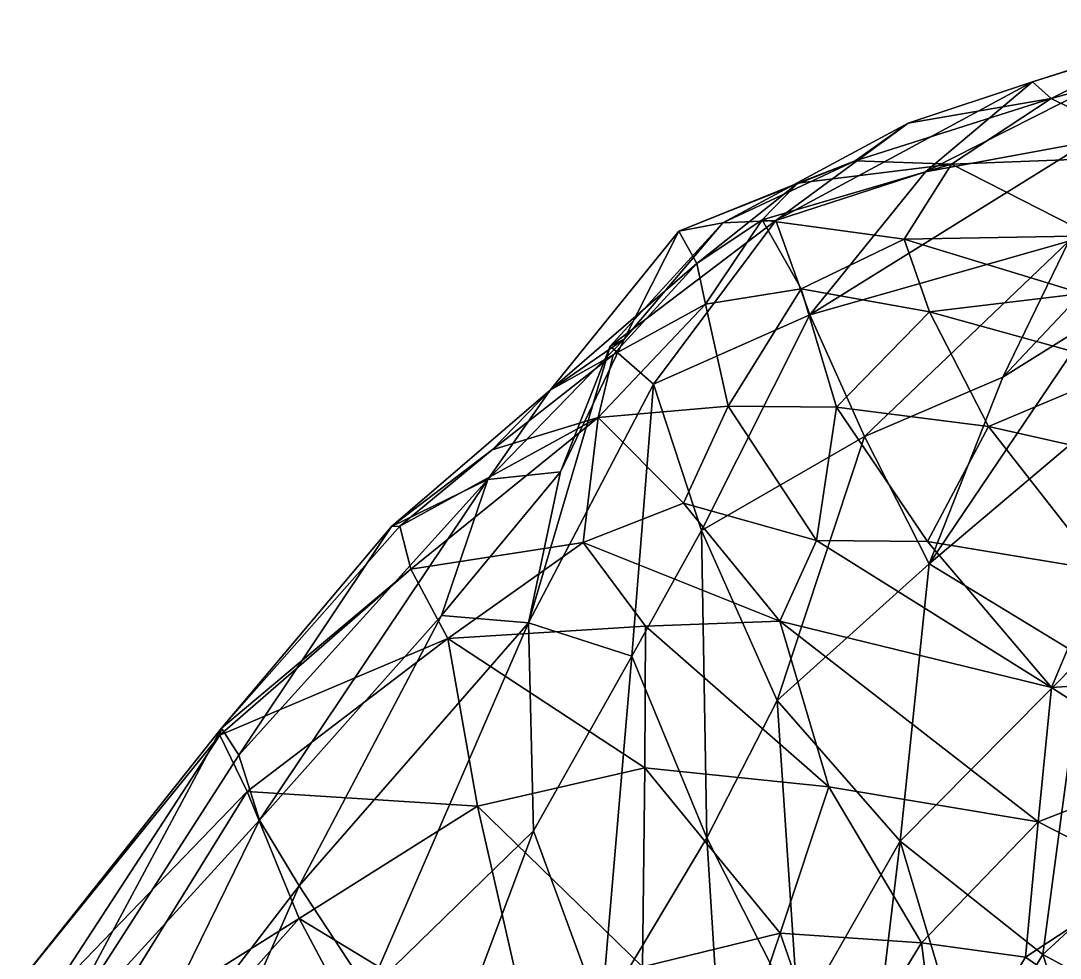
# Model space of a CAD drawing. Extents: x -0.45 to 0.39, y -1.3 to 2.18.
# Drawn here: x -0.403 to -0.3097, y -0.3386 to -0.2544 of the extents above; entities that cross this region are included whole.
import ezdxf

# ---------------------------------------------------------------- set-up
doc = ezdxf.new("R2010")
doc.units = 0

msp = doc.modelspace()

# ---------------------------------------------------------------- linework, layer by layer
for points in [[(-0.321761, -0.267943, 0.315331), (-0.307145, -0.265256, 0.329014), (-0.294971, -0.254379, 0.326499)], [(-0.312166, -0.259866, 0.310143), (-0.321761, -0.267943, 0.315331), (-0.294971, -0.254379, 0.326499)], [(-0.312166, -0.259866, 0.310143), (-0.294971, -0.254379, 0.326499), (-0.299551, -0.255899, 0.311787)], [(-0.299551, -0.255899, 0.311787), (-0.310462, -0.261354, 0.297345), (-0.312166, -0.259866, 0.310143)], [(-0.310462, -0.261354, 0.297345), (-0.299551, -0.255899, 0.311787), (-0.290703, -0.255933, 0.308282)], [(-0.299992, -0.26651, 0.289365), (-0.310462, -0.261354, 0.297345), (-0.290703, -0.255933, 0.308282)], [(-0.32332, -0.263579, 0.297731), (-0.335203, -0.272326, 0.302453), (-0.312166, -0.259866, 0.310143)], [(-0.335203, -0.272326, 0.302453), (-0.321761, -0.267943, 0.315331), (-0.312166, -0.259866, 0.310143)], [(-0.32332, -0.263579, 0.297731), (-0.312166, -0.259866, 0.310143), (-0.310462, -0.261354, 0.297345)], [(-0.328087, -0.266967, 0.288209), (-0.32332, -0.263579, 0.297731), (-0.310462, -0.261354, 0.297345)], [(-0.319442, -0.267256, 0.281312), (-0.328087, -0.266967, 0.288209), (-0.310462, -0.261354, 0.297345)], [(-0.319442, -0.267256, 0.281312), (-0.310462, -0.261354, 0.297345), (-0.299992, -0.26651, 0.289365)], [(-0.339986, -0.272546, 0.291751), (-0.335203, -0.272326, 0.302453), (-0.32332, -0.263579, 0.297731)], [(-0.328087, -0.266967, 0.288209), (-0.339986, -0.272546, 0.291751), (-0.32332, -0.263579, 0.297731)], [(-0.332157, -0.280805, 0.317218), (-0.308873, -0.274168, 0.342251), (-0.307145, -0.265256, 0.329014)], [(-0.321761, -0.267943, 0.315331), (-0.332157, -0.280805, 0.317218), (-0.307145, -0.265256, 0.329014)], [(-0.333236, -0.268979, 0.278903), (-0.343936, -0.273291, 0.282393), (-0.328087, -0.266967, 0.288209)], [(-0.343936, -0.273291, 0.282393), (-0.339986, -0.272546, 0.291751), (-0.328087, -0.266967, 0.288209)], [(-0.333236, -0.268979, 0.278903), (-0.328087, -0.266967, 0.288209), (-0.319442, -0.267256, 0.281312)], [(-0.306776, -0.273702, 0.274128), (-0.319442, -0.267256, 0.281312), (-0.299992, -0.26651, 0.289365)], [(-0.336426, -0.27227, 0.270646), (-0.333236, -0.268979, 0.278903), (-0.319442, -0.267256, 0.281312)], [(-0.323692, -0.274004, 0.267993), (-0.336426, -0.27227, 0.270646), (-0.319442, -0.267256, 0.281312)], [(-0.321761, -0.267943, 0.315331), (-0.335203, -0.272326, 0.302453), (-0.332157, -0.280805, 0.317218)], [(-0.323692, -0.274004, 0.267993), (-0.319442, -0.267256, 0.281312), (-0.306776, -0.273702, 0.274128)], [(-0.31483, -0.286394, 0.348897), (-0.30668, -0.281302, 0.361309), (-0.297141, -0.267664, 0.359113)], [(-0.308873, -0.274168, 0.342251), (-0.31483, -0.286394, 0.348897), (-0.297141, -0.267664, 0.359113)], [(-0.342321, -0.276188, 0.272944), (-0.343936, -0.273291, 0.282393), (-0.333236, -0.268979, 0.278903)], [(-0.336426, -0.27227, 0.270646), (-0.342321, -0.276188, 0.272944), (-0.333236, -0.268979, 0.278903)], [(-0.350101, -0.283618, 0.29514), (-0.346208, -0.287031, 0.303413), (-0.335203, -0.272326, 0.302453)], [(-0.339986, -0.272546, 0.291751), (-0.350101, -0.283618, 0.29514), (-0.335203, -0.272326, 0.302453)], [(-0.348836, -0.282993, 0.28608), (-0.350101, -0.283618, 0.29514), (-0.339986, -0.272546, 0.291751)], [(-0.343936, -0.273291, 0.282393), (-0.348836, -0.282993, 0.28608), (-0.339986, -0.272546, 0.291751)], [(-0.346208, -0.287031, 0.303413), (-0.332157, -0.280805, 0.317218), (-0.335203, -0.272326, 0.302453)], [(-0.341534, -0.279849, 0.264334), (-0.342321, -0.276188, 0.272944), (-0.336426, -0.27227, 0.270646)], [(-0.332932, -0.278456, 0.2624), (-0.341534, -0.279849, 0.264334), (-0.336426, -0.27227, 0.270646)], [(-0.332932, -0.278456, 0.2624), (-0.336426, -0.27227, 0.270646), (-0.323692, -0.274004, 0.267993)], [(-0.355477, -0.287579, 0.269303), (-0.348836, -0.282993, 0.28608), (-0.343936, -0.273291, 0.282393)], [(-0.342321, -0.276188, 0.272944), (-0.355477, -0.287579, 0.269303), (-0.343936, -0.273291, 0.282393)], [(-0.321403, -0.280529, 0.260087), (-0.332932, -0.278456, 0.2624), (-0.323692, -0.274004, 0.267993)], [(-0.308873, -0.274168, 0.342251), (-0.332157, -0.280805, 0.317218), (-0.327251, -0.291743, 0.332722)], [(-0.327251, -0.291743, 0.332722), (-0.31483, -0.286394, 0.348897), (-0.308873, -0.274168, 0.342251)], [(-0.307691, -0.278881, 0.264614), (-0.323692, -0.274004, 0.267993), (-0.306776, -0.273702, 0.274128)], [(-0.321403, -0.280529, 0.260087), (-0.323692, -0.274004, 0.267993), (-0.307691, -0.278881, 0.264614)], [(-0.349818, -0.284403, 0.265021), (-0.355477, -0.287579, 0.269303), (-0.342321, -0.276188, 0.272944)], [(-0.341534, -0.279849, 0.264334), (-0.349818, -0.284403, 0.265021), (-0.342321, -0.276188, 0.272944)], [(-0.341534, -0.279849, 0.264334), (-0.332932, -0.278456, 0.2624), (-0.339494, -0.288993, 0.252507)], [(-0.332932, -0.278456, 0.2624), (-0.329747, -0.289093, 0.252166), (-0.339494, -0.288993, 0.252507)], [(-0.332932, -0.278456, 0.2624), (-0.321403, -0.280529, 0.260087), (-0.329747, -0.289093, 0.252166)], [(-0.303429, -0.285503, 0.255892), (-0.321403, -0.280529, 0.260087), (-0.307691, -0.278881, 0.264614)], [(-0.341534, -0.279849, 0.264334), (-0.339494, -0.288993, 0.252507), (-0.351186, -0.290011, 0.250533)], [(-0.349818, -0.284403, 0.265021), (-0.341534, -0.279849, 0.264334), (-0.351186, -0.290011, 0.250533)], [(-0.332157, -0.280805, 0.317218), (-0.346208, -0.287031, 0.303413), (-0.341885, -0.300178, 0.318577)], [(-0.341885, -0.300178, 0.318577), (-0.327251, -0.291743, 0.332722), (-0.332157, -0.280805, 0.317218)], [(-0.321403, -0.280529, 0.260087), (-0.316119, -0.290831, 0.251214), (-0.329747, -0.289093, 0.252166)], [(-0.321403, -0.280529, 0.260087), (-0.303429, -0.285503, 0.255892), (-0.316119, -0.290831, 0.251214)], [(-0.30668, -0.281302, 0.361309), (-0.31483, -0.286394, 0.348897), (-0.321425, -0.303168, 0.347349)], [(-0.321425, -0.303168, 0.347349), (-0.308636, -0.292349, 0.366994), (-0.30668, -0.281302, 0.361309)], [(-0.361072, -0.295604, 0.275376), (-0.35456, -0.294914, 0.289471), (-0.348836, -0.282993, 0.28608)], [(-0.355477, -0.287579, 0.269303), (-0.361072, -0.295604, 0.275376), (-0.348836, -0.282993, 0.28608)], [(-0.35456, -0.294914, 0.289471), (-0.357442, -0.308486, 0.294902), (-0.350101, -0.283618, 0.29514)], [(-0.350101, -0.283618, 0.29514), (-0.357442, -0.308486, 0.294902), (-0.346208, -0.287031, 0.303413)], [(-0.348836, -0.282993, 0.28608), (-0.35456, -0.294914, 0.289471), (-0.350101, -0.283618, 0.29514)], [(-0.349818, -0.284403, 0.265021), (-0.351186, -0.290011, 0.250533), (-0.360682, -0.292934, 0.255596)], [(-0.355477, -0.287579, 0.269303), (-0.349818, -0.284403, 0.265021), (-0.360682, -0.292934, 0.255596)], [(-0.303429, -0.285503, 0.255892), (-0.289914, -0.296721, 0.246397), (-0.316119, -0.290831, 0.251214)], [(-0.31483, -0.286394, 0.348897), (-0.327251, -0.291743, 0.332722), (-0.321425, -0.303168, 0.347349)], [(-0.355477, -0.287579, 0.269303), (-0.360682, -0.292934, 0.255596), (-0.369753, -0.299822, 0.255367)], [(-0.361072, -0.295604, 0.275376), (-0.355477, -0.287579, 0.269303), (-0.369753, -0.299822, 0.255367)], [(-0.357442, -0.308486, 0.294902), (-0.348134, -0.311476, 0.307485), (-0.346208, -0.287031, 0.303413)], [(-0.348134, -0.311476, 0.307485), (-0.341885, -0.300178, 0.318577), (-0.346208, -0.287031, 0.303413)], [(-0.351186, -0.290011, 0.250533), (-0.339494, -0.288993, 0.252507), (-0.343501, -0.29771, 0.242361)], [(-0.339494, -0.288993, 0.252507), (-0.331555, -0.301062, 0.241379), (-0.343501, -0.29771, 0.242361)], [(-0.339494, -0.288993, 0.252507), (-0.329747, -0.289093, 0.252166), (-0.331555, -0.301062, 0.241379)], [(-0.329747, -0.289093, 0.252166), (-0.321583, -0.301168, 0.243488), (-0.331555, -0.301062, 0.241379)], [(-0.329747, -0.289093, 0.252166), (-0.316119, -0.290831, 0.251214), (-0.321583, -0.301168, 0.243488)], [(-0.368987, -0.299776, 0.245097), (-0.351186, -0.290011, 0.250533), (-0.368012, -0.303665, 0.237103)], [(-0.360682, -0.292934, 0.255596), (-0.351186, -0.290011, 0.250533), (-0.368987, -0.299776, 0.245097)], [(-0.351186, -0.290011, 0.250533), (-0.352531, -0.301244, 0.234808), (-0.368012, -0.303665, 0.237103)], [(-0.351186, -0.290011, 0.250533), (-0.343501, -0.29771, 0.242361), (-0.352531, -0.301244, 0.234808)], [(-0.316119, -0.290831, 0.251214), (-0.306001, -0.303735, 0.241657), (-0.321583, -0.301168, 0.243488)], [(-0.316119, -0.290831, 0.251214), (-0.289914, -0.296721, 0.246397), (-0.306001, -0.303735, 0.241657)], [(-0.327251, -0.291743, 0.332722), (-0.341885, -0.300178, 0.318577), (-0.335079, -0.315458, 0.330564)], [(-0.335079, -0.315458, 0.330564), (-0.321425, -0.303168, 0.347349), (-0.327251, -0.291743, 0.332722)], [(-0.369753, -0.299822, 0.255367), (-0.360682, -0.292934, 0.255596), (-0.368987, -0.299776, 0.245097)], [(-0.308636, -0.292349, 0.366994), (-0.321425, -0.303168, 0.347349), (-0.307668, -0.311558, 0.364254)], [(-0.365238, -0.30783, 0.282143), (-0.357442, -0.308486, 0.294902), (-0.35456, -0.294914, 0.289471)], [(-0.361072, -0.295604, 0.275376), (-0.365238, -0.30783, 0.282143), (-0.35456, -0.294914, 0.289471)], [(-0.369753, -0.299822, 0.255367), (-0.383468, -0.320373, 0.256256), (-0.361072, -0.295604, 0.275376)], [(-0.381586, -0.326205, 0.268179), (-0.361072, -0.295604, 0.275376), (-0.383468, -0.320373, 0.256256)], [(-0.361072, -0.295604, 0.275376), (-0.381586, -0.326205, 0.268179), (-0.365238, -0.30783, 0.282143)], [(-0.343501, -0.29771, 0.242361), (-0.334863, -0.30832, 0.230782), (-0.352531, -0.301244, 0.234808)], [(-0.343501, -0.29771, 0.242361), (-0.331555, -0.301062, 0.241379), (-0.334863, -0.30832, 0.230782)], [(-0.385025, -0.317939, 0.242712), (-0.368987, -0.299776, 0.245097), (-0.368012, -0.303665, 0.237103)], [(-0.368987, -0.299776, 0.245097), (-0.385025, -0.317939, 0.242712), (-0.369753, -0.299822, 0.255367)], [(-0.383468, -0.320373, 0.256256), (-0.369753, -0.299822, 0.255367), (-0.385025, -0.317939, 0.242712)], [(-0.341885, -0.300178, 0.318577), (-0.348134, -0.311476, 0.307485), (-0.341416, -0.327777, 0.317721)], [(-0.341416, -0.327777, 0.317721), (-0.335079, -0.315458, 0.330564), (-0.341885, -0.300178, 0.318577)], [(-0.368012, -0.303665, 0.237103), (-0.352531, -0.301244, 0.234808), (-0.364665, -0.30989, 0.230183)], [(-0.352531, -0.301244, 0.234808), (-0.346934, -0.308775, 0.227401), (-0.364665, -0.30989, 0.230183)], [(-0.352531, -0.301244, 0.234808), (-0.334863, -0.30832, 0.230782), (-0.346934, -0.308775, 0.227401)], [(-0.331555, -0.301062, 0.241379), (-0.310451, -0.314283, 0.231357), (-0.334863, -0.30832, 0.230782)], [(-0.321583, -0.301168, 0.243488), (-0.310451, -0.314283, 0.231357), (-0.331555, -0.301062, 0.241379)], [(-0.321583, -0.301168, 0.243488), (-0.306001, -0.303735, 0.241657), (-0.310451, -0.314283, 0.231357)], [(-0.321425, -0.303168, 0.347349), (-0.335079, -0.315458, 0.330564), (-0.32404, -0.328084, 0.342515)], [(-0.321425, -0.303168, 0.347349), (-0.32404, -0.328084, 0.342515), (-0.307668, -0.311558, 0.364254)], [(-0.385157, -0.318567, 0.232511), (-0.385025, -0.317939, 0.242712), (-0.368012, -0.303665, 0.237103)], [(-0.385157, -0.318567, 0.232511), (-0.368012, -0.303665, 0.237103), (-0.364665, -0.30989, 0.230183)], [(-0.306001, -0.303735, 0.241657), (-0.296819, -0.313393, 0.234579), (-0.310451, -0.314283, 0.231357)], [(-0.37803, -0.332105, 0.278471), (-0.365238, -0.30783, 0.282143), (-0.381586, -0.326205, 0.268179)], [(-0.365238, -0.30783, 0.282143), (-0.37803, -0.332105, 0.278471), (-0.357442, -0.308486, 0.294902)], [(-0.371794, -0.341602, 0.288691), (-0.357442, -0.308486, 0.294902), (-0.37803, -0.332105, 0.278471)], [(-0.357442, -0.308486, 0.294902), (-0.371794, -0.341602, 0.288691), (-0.356985, -0.327167, 0.300843)], [(-0.346934, -0.308775, 0.227401), (-0.346994, -0.3215, 0.222854), (-0.364665, -0.30989, 0.230183)], [(-0.357442, -0.308486, 0.294902), (-0.356985, -0.327167, 0.300843), (-0.348134, -0.311476, 0.307485)], [(-0.330459, -0.323212, 0.218887), (-0.346994, -0.3215, 0.222854), (-0.346934, -0.308775, 0.227401)], [(-0.334863, -0.30832, 0.230782), (-0.330459, -0.323212, 0.218887), (-0.346934, -0.308775, 0.227401)], [(-0.311639, -0.326349, 0.217899), (-0.330459, -0.323212, 0.218887), (-0.334863, -0.30832, 0.230782)], [(-0.310451, -0.314283, 0.231357), (-0.311639, -0.326349, 0.217899), (-0.334863, -0.30832, 0.230782)], [(-0.382722, -0.323617, 0.227837), (-0.385157, -0.318567, 0.232511), (-0.364665, -0.30989, 0.230183)], [(-0.364665, -0.30989, 0.230183), (-0.362025, -0.324947, 0.228892), (-0.382722, -0.323617, 0.227837)], [(-0.346994, -0.3215, 0.222854), (-0.362025, -0.324947, 0.228892), (-0.364665, -0.30989, 0.230183)], [(-0.356985, -0.327167, 0.300843), (-0.350892, -0.343695, 0.306828), (-0.348134, -0.311476, 0.307485)], [(-0.350892, -0.343695, 0.306828), (-0.341416, -0.327777, 0.317721), (-0.348134, -0.311476, 0.307485)], [(-0.307668, -0.311558, 0.364254), (-0.32404, -0.328084, 0.342515), (-0.311216, -0.33827, 0.348458)], [(-0.307668, -0.311558, 0.364254), (-0.311216, -0.33827, 0.348458), (-0.303466, -0.331132, 0.360418)], [(-0.296819, -0.313393, 0.234579), (-0.299263, -0.321529, 0.224825), (-0.310451, -0.314283, 0.231357)], [(-0.299263, -0.321529, 0.224825), (-0.311639, -0.326349, 0.217899), (-0.310451, -0.314283, 0.231357)], [(-0.335079, -0.315458, 0.330564), (-0.341416, -0.327777, 0.317721), (-0.333172, -0.344117, 0.325203)], [(-0.333172, -0.344117, 0.325203), (-0.32404, -0.328084, 0.342515), (-0.335079, -0.315458, 0.330564)], [(-0.403046, -0.340655, 0.230725), (-0.385025, -0.317939, 0.242712), (-0.385157, -0.318567, 0.232511)], [(-0.403046, -0.340655, 0.230725), (-0.400614, -0.347062, 0.250353), (-0.385025, -0.317939, 0.242712)], [(-0.383468, -0.320373, 0.256256), (-0.385025, -0.317939, 0.242712), (-0.400614, -0.347062, 0.250353)], [(-0.400447, -0.342031, 0.221067), (-0.403046, -0.340655, 0.230725), (-0.385157, -0.318567, 0.232511)], [(-0.400447, -0.342031, 0.221067), (-0.385157, -0.318567, 0.232511), (-0.382722, -0.323617, 0.227837)], [(-0.400614, -0.347062, 0.250353), (-0.381586, -0.326205, 0.268179), (-0.383468, -0.320373, 0.256256)], [(-0.346994, -0.3215, 0.222854), (-0.347189, -0.339396, 0.226238), (-0.362025, -0.324947, 0.228892)], [(-0.334826, -0.336346, 0.21745), (-0.347189, -0.339396, 0.226238), (-0.346994, -0.3215, 0.222854)], [(-0.330459, -0.323212, 0.218887), (-0.334826, -0.336346, 0.21745), (-0.346994, -0.3215, 0.222854)], [(-0.299263, -0.321529, 0.224825), (-0.301883, -0.331363, 0.213807), (-0.311639, -0.326349, 0.217899)], [(-0.397226, -0.347076, 0.214461), (-0.400447, -0.342031, 0.221067), (-0.382722, -0.323617, 0.227837)], [(-0.382722, -0.323617, 0.227837), (-0.378038, -0.335046, 0.227713), (-0.397226, -0.347076, 0.214461)], [(-0.378038, -0.335046, 0.227713), (-0.382722, -0.323617, 0.227837), (-0.362025, -0.324947, 0.228892)], [(-0.322111, -0.337219, 0.211703), (-0.334826, -0.336346, 0.21745), (-0.330459, -0.323212, 0.218887)], [(-0.311639, -0.326349, 0.217899), (-0.322111, -0.337219, 0.211703), (-0.330459, -0.323212, 0.218887)], [(-0.362025, -0.324947, 0.228892), (-0.356762, -0.347952, 0.237254), (-0.378038, -0.335046, 0.227713)], [(-0.347189, -0.339396, 0.226238), (-0.356762, -0.347952, 0.237254), (-0.362025, -0.324947, 0.228892)], [(-0.395919, -0.355404, 0.265477), (-0.381586, -0.326205, 0.268179), (-0.400614, -0.347062, 0.250353)], [(-0.395919, -0.355404, 0.265477), (-0.37803, -0.332105, 0.278471), (-0.381586, -0.326205, 0.268179)], [(-0.312792, -0.338529, 0.209411), (-0.322111, -0.337219, 0.211703), (-0.311639, -0.326349, 0.217899)], [(-0.311639, -0.326349, 0.217899), (-0.301883, -0.331363, 0.213807), (-0.312792, -0.338529, 0.209411)], [(-0.366201, -0.351721, 0.295363), (-0.356985, -0.327167, 0.300843), (-0.371794, -0.341602, 0.288691)], [(-0.356985, -0.327167, 0.300843), (-0.366201, -0.351721, 0.295363), (-0.350892, -0.343695, 0.306828)], [(-0.341416, -0.327777, 0.317721), (-0.350892, -0.343695, 0.306828), (-0.339602, -0.356413, 0.314885)], [(-0.339602, -0.356413, 0.314885), (-0.333172, -0.344117, 0.325203), (-0.341416, -0.327777, 0.317721)], [(-0.32404, -0.328084, 0.342515), (-0.333172, -0.344117, 0.325203), (-0.328076, -0.361869, 0.320762)], [(-0.328076, -0.361869, 0.320762), (-0.317769, -0.349128, 0.335549), (-0.32404, -0.328084, 0.342515)], [(-0.32404, -0.328084, 0.342515), (-0.317769, -0.349128, 0.335549), (-0.311216, -0.33827, 0.348458)], [(-0.301883, -0.331363, 0.213807), (-0.306068, -0.343231, 0.208125), (-0.312792, -0.338529, 0.209411)], [(-0.303466, -0.331132, 0.360418), (-0.311216, -0.33827, 0.348458), (-0.296803, -0.346055, 0.356577)], [(-0.390034, -0.359452, 0.274279), (-0.37803, -0.332105, 0.278471), (-0.395919, -0.355404, 0.265477)], [(-0.390034, -0.359452, 0.274279), (-0.371794, -0.341602, 0.288691), (-0.37803, -0.332105, 0.278471)], [(-0.392717, -0.351513, 0.211161), (-0.397226, -0.347076, 0.214461), (-0.378038, -0.335046, 0.227713)], [(-0.378038, -0.335046, 0.227713), (-0.368072, -0.353778, 0.23669), (-0.392717, -0.351513, 0.211161)], [(-0.368072, -0.353778, 0.23669), (-0.378038, -0.335046, 0.227713), (-0.356762, -0.347952, 0.237254)], [(-0.334826, -0.336346, 0.21745), (-0.340165, -0.352099, 0.21792), (-0.347189, -0.339396, 0.226238)], [(-0.330034, -0.350121, 0.206369), (-0.340165, -0.352099, 0.21792), (-0.334826, -0.336346, 0.21745)], [(-0.322111, -0.337219, 0.211703), (-0.330034, -0.350121, 0.206369), (-0.334826, -0.336346, 0.21745)], [(-0.320358, -0.351099, 0.202838), (-0.330034, -0.350121, 0.206369), (-0.322111, -0.337219, 0.211703)], [(-0.312792, -0.338529, 0.209411), (-0.320358, -0.351099, 0.202838), (-0.322111, -0.337219, 0.211703)], [(-0.312792, -0.338529, 0.209411), (-0.306068, -0.343231, 0.208125), (-0.320358, -0.351099, 0.202838)], [(-0.311216, -0.33827, 0.348458), (-0.317769, -0.349128, 0.335549), (-0.305787, -0.355053, 0.339025)], [(-0.311216, -0.33827, 0.348458), (-0.305787, -0.355053, 0.339025), (-0.296803, -0.346055, 0.356577)]]:
    msp.add_3dface(points)

doc.saveas('drawing.dxf')
